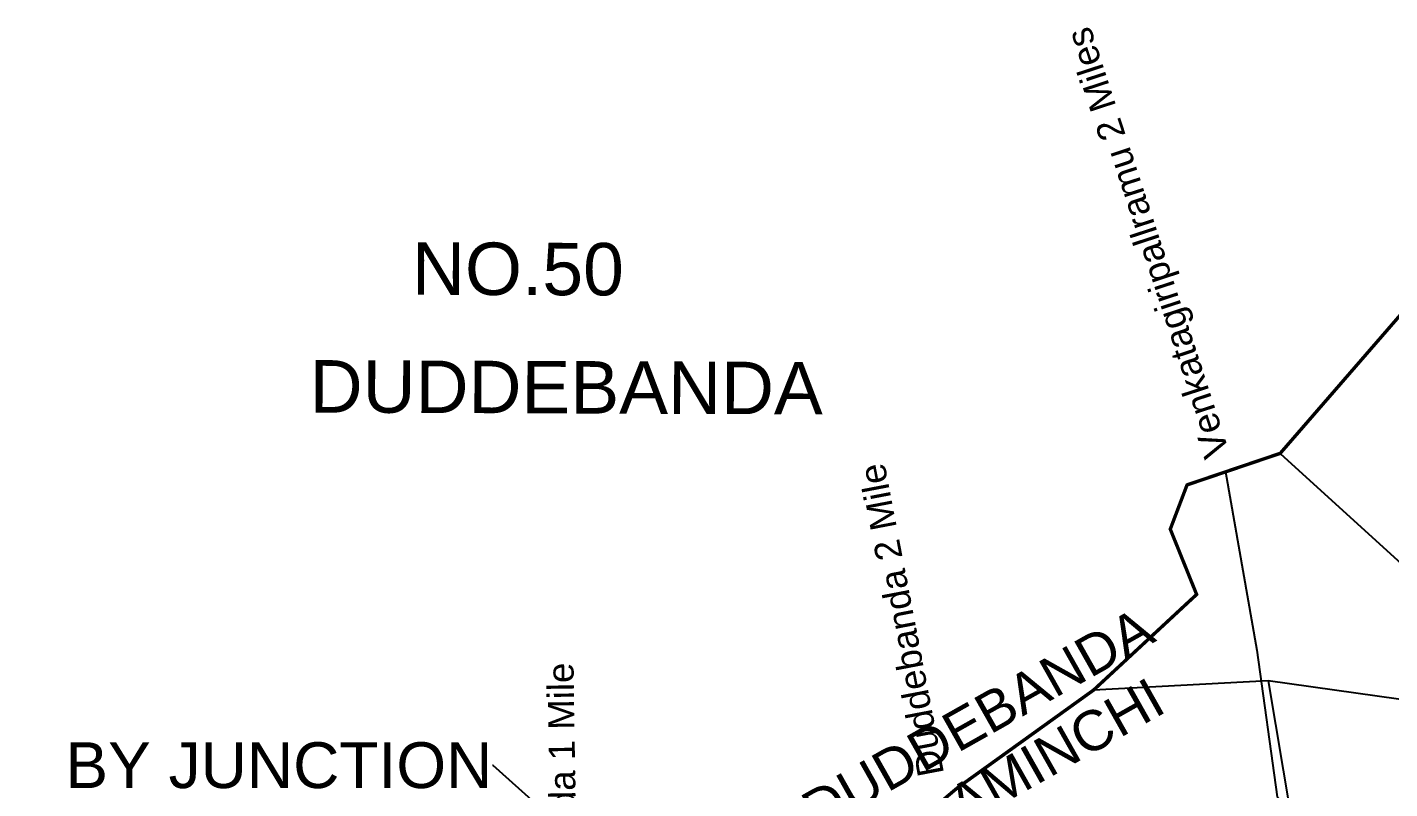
# Model space of a CAD drawing. Header units: feet. Extents: x 779776 to 786536, y 1561470 to 1570118.
# Drawn here: x 780747 to 781787, y 1568578 to 1569160 of the extents above; entities that cross this region are included whole.
import ezdxf
from ezdxf import colors
from ezdxf.entities.mleader import LeaderData, LeaderLine
from ezdxf.math import Vec2, Vec3

# ---------------------------------------------------------------- set-up
doc = ezdxf.new("R2010")
doc.units = ezdxf.units.FT
doc.header["$MEASUREMENT"] = 0
doc.linetypes.add('ACAD_ISO02W100', pattern=[15, 12, -3])
doc.linetypes.add('HIDDEN2', pattern=[0.1875, 0.125, -0.0625])
for name, color, linetype in [('PLOT', 7, 'Continuous'), ('ROADS', 6, 'Continuous'), ('TEXT', 7, 'Continuous')]:
    doc.layers.add(name, color=color, linetype=linetype)
doc.layers.add('VILLAGE BOUNDRY', color=5, linetype='HIDDEN2', lineweight=100)
doc.styles.get("Standard").update_dxf_attribs({"font": 'arial.ttf'})
doc.linetypes.add('DOTS', pattern='A,1e-06,-3,["●",Standard,S=3,R=0,X=-1.25,Y=-1.25],-3', length=6.000001)

msp = doc.modelspace()

# ---------------------------------------------------------------- linework, layer by layer
at = {"layer": 'PLOT'}
for points in [[(781703.3, 1568834.4), (781865.9, 1568686.4), (781922.8, 1568687.7), (782010.6, 1568686), (782102.3, 1568669.2)], [(781865.9, 1568686.4), (781844.1, 1568639.6), (781694, 1568660.5), (781560.9, 1568653.6)], [(781694, 1568660.5), (781722.5, 1568490.8), (781718.4, 1568296), (781773.9, 1568293), (781792.8, 1568263.5), (781870.3, 1568202.8), (782009.4, 1568114.5), (782094.8, 1568147.5), (782146.2, 1568154.2), (782168.6, 1568148.1), (782409.4, 1568055.5), (782484.4, 1568155), (782662, 1568505)]]:
    msp.add_lwpolyline(points, dxfattribs=at)
at = {"layer": 'ROADS', "color": 6, "linetype": 'DOTS', "ltscale": 3}
msp.add_lwpolyline([(781661.5, 1568820.3), (781685.5, 1568684.1), (781701.1, 1568572.1), (781719.9, 1568552.1), (781729.8, 1568522.5), (781737.2, 1568435.8), (781733.1, 1568332.8), (781726.1, 1568253.9), (781726.3, 1568201.6), (781714.1, 1568145.5), (781684.1, 1568140.8)], dxfattribs=at)
at = {"layer": 'VILLAGE BOUNDRY', "color": 5, "lineweight": -2, "ltscale": 1000, "const_width": 2.61}
msp.add_lwpolyline([(780681.8, 1568049.4), (780762.5, 1568143.3), (780795.3, 1568187.2), (780877.2, 1568214.9), (780905.7, 1568222.9), (780951.9, 1568249.3), (781039.1, 1568347.1), (781102.2, 1568416.6), (781142.9, 1568419.4), (781186.3, 1568410), (781247.4, 1568466.6), (781379.4, 1568539.8), (781404.4, 1568534.5), (781456.6, 1568578.6), (781560.9, 1568653.6), (781639.5, 1568726.6), (781619.4, 1568776.5), (781632.2, 1568810.3), (781703.3, 1568834.4), (781806.6, 1568953.5)], dxfattribs=at)
at = {"layer": 'VILLAGE BOUNDRY', "color": 5, "linetype": 'ACAD_ISO02W100', "lineweight": -2, "ltscale": 1000, "const_width": 2.61}
msp.add_lwpolyline([(780681.8, 1568049.4), (780762.5, 1568143.3), (780795.3, 1568187.2), (780877.2, 1568214.9), (780905.7, 1568222.9), (780951.9, 1568249.3), (781039.1, 1568347.1), (781102.2, 1568416.6), (781142.9, 1568419.4), (781186.3, 1568410), (781247.4, 1568466.6), (781379.4, 1568539.8), (781404.4, 1568534.5), (781456.6, 1568578.6), (781560.9, 1568653.6), (781639.5, 1568726.6), (781619.4, 1568776.5), (781632.2, 1568810.3), (781703.3, 1568834.4), (781806.6, 1568953.5)], dxfattribs=at)

# ---------------------------------------------------------------- texts
at = {"layer": 'TEXT'}
for s, rotation, p in [('Venkatagiripallramu 2 Miles ', 108.1038, (781664.8, 1568835)), ('Duddebanda 2 Mile ', 100.8491, (781446.8, 1568589.8)), ('Duddebanda 1 Mile ', 90.8744, (781167.6, 1568432.1))]:
    msp.add_text(s, height=20.025, rotation=rotation, dxfattribs=at).set_placement(p)
at = {"layer": 'TEXT', "color": 1}
for s, p in [('NO.50 ', (781040.6, 1568955.6)), ('DUDDEBANDA ', (780962.5, 1568865.6))]:
    msp.add_text(s, height=40.05, rotation=359.7832, dxfattribs=at).set_placement(p)
at = {"layer": 'VILLAGE BOUNDRY', "color": 3, "insert": (781221.7, 1568507.5), "char_height": 30.507, "width": 465.797, "attachment_point": 1, "rotation": 29.438}
msp.add_mtext('\\pi37.589;V.B. DUDDEBANDA\\P\\pi60.834;V.B. ELLAMINCHI', dxfattribs=at)

# ---------------------------------------------------------------- leaders
at = {"color": 1, "linetype": 'ByBlock', "lineweight": -2, "ltscale": 200}
ml = msp.add_multileader_mtext('Standard', dxfattribs=at)
ml.set_content('{\\C1;BY JUNCTION \\P781325\\P1568473}', color=1)
ml.set_leader_properties()
ml.build(insert=Vec2(0, 0))
ml.multileader.update_dxf_attribs({"dogleg_length": 0.36, "arrow_head_size": 30})
ctx = ml.context
ctx.base_point, ctx.char_height, ctx.arrow_head_size, ctx.landing_gap_size, ctx.plane_origin = Vec3(780783.6, 1568595.9), 35, 30, 0.09, Vec3(781169.8, 1568504.9)
ctx.text_align_type = 2
notes = []
notes.append((ctx, [(1, (1, 1, 0), (781102.5, 1568595.9), (-1, 0), 0.36, [(0, [(781247.4, 1568466.6)], 0, [])])]))
ctx.mtext.insert, ctx.mtext.alignment, ctx.mtext.flow_direction = Vec3(781102, 1568613.7), 3, 5
for ctx, leaders in notes:
    for number, flags, end, landing, length, lines in leaders:
        leader = LeaderData()
        leader.index, (leader.has_last_leader_line, leader.has_dogleg_vector, leader.attachment_direction) = number, flags
        leader.last_leader_point, leader.dogleg_vector, leader.dogleg_length = Vec3(end), Vec3(landing), length
        for number, points, colour, breaks in lines:
            line = LeaderLine()
            line.index, line.vertices, line.color, line.breaks = number, Vec3.list(points), colors.encode_raw_color(colour), breaks
            leader.lines.append(line)
        ctx.leaders.append(leader)

doc.saveas('drawing.dxf')
